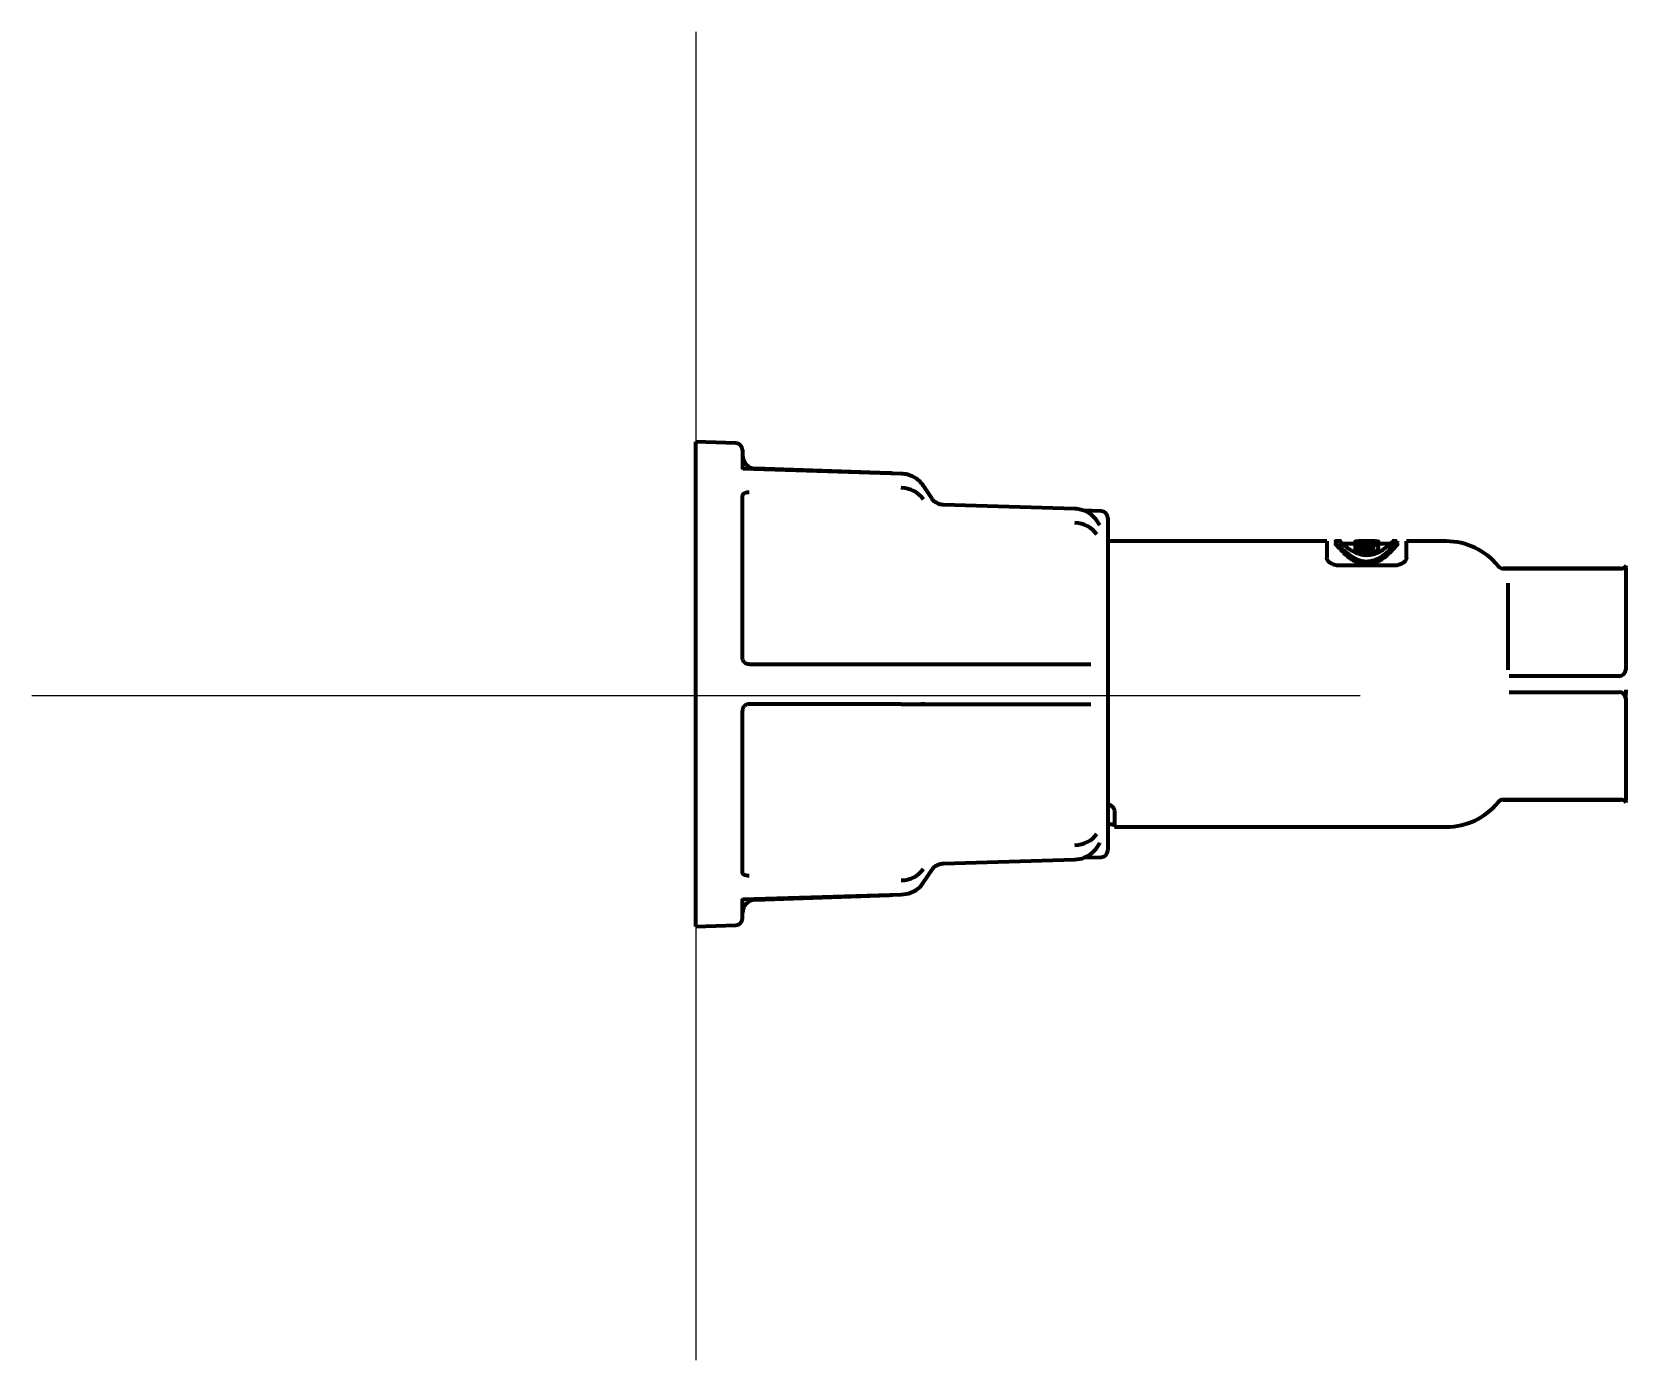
# Model space of a CAD drawing. Header units: inches. Extents: x -2405 to 7588, y 441 to 5654.
# Drawn here: x 4046.9 to 4166.9, y 2306.2 to 2406.2 of the extents above; entities that cross this region are included whole.
import ezdxf

# ---------------------------------------------------------------- set-up
doc = ezdxf.new("R2010")
doc.units = ezdxf.units.IN

# ---------------------------------------------------------------- blocks, each defined once
blk = doc.blocks.new('A$C773D0E90')
at = {"color": 4}
for p, q in [((0, 50), (0, -50)), ((-50, 0), (50, 0))]:
    blk.add_line(p, q, dxfattribs=at)

msp = doc.modelspace()

# ---------------------------------------------------------------- linework, layer by layer
at = {"linetype": 'Continuous', "lineweight": 70}
for p, q in [((4096.86, 2338.88), (4096.86, 2375.38)), ((4099.87, 2375.27), (4096.86, 2375.38)), ((4100.36, 2374.77), (4100.36, 2373.31)), ((4100.4, 2373.33), (4100.35, 2373.37)), ((4112.31, 2372.97), (4100.4, 2373.33)), ((4111.44, 2373.01), (4101.32, 2373.36)), ((4114.66, 2371.05), (4113.96, 2372.1)), ((4113.98, 2372.04), (4113.96, 2372.1)), ((4100.36, 2359.13), (4100.36, 2371.31)), ((4125.38, 2370.33), (4115.5, 2370.63)), ((4127.37, 2370.14), (4126.01, 2370.19)), ((4127.86, 2369.65), (4127.86, 2344.61)), ((4127.27, 2369.1), (4127.03, 2369.46)), ((4127.04, 2369.4), (4127.03, 2369.46)), ((4127.27, 2369.09), (4127.27, 2369.1)), ((4144.36, 2367.88), (4127.86, 2367.88)), ((4144.36, 2367.88), (4144.36, 2366.64)), ((4145.43, 2367.88), (4145.02, 2367.88)), ((4146.49, 2367.68), (4145.43, 2367.68)), ((4146.49, 2367.93), (4146.49, 2367.86)), ((4146.49, 2367.86), (4146.49, 2367.71)), ((4146.49, 2367.7), (4146.49, 2367.57)), ((4146.49, 2367.56), (4146.49, 2367.35)), ((4146.49, 2367.16), (4146.49, 2367.04)), ((4148.01, 2367.87), (4146.73, 2367.87)), ((4146.73, 2367.84), (4147.39, 2367.84)), ((4147.64, 2367.62), (4146.73, 2367.62)), ((4146.73, 2367.5), (4147.62, 2367.5)), ((4147.62, 2367.29), (4146.73, 2367.29)), ((4147.62, 2367.24), (4146.73, 2367.24)), ((4146.74, 2367.66), (4148.02, 2367.66)), ((4148, 2367.88), (4146.75, 2367.88)), ((4147.24, 2367.88), (4147.51, 2367.88)), ((4148.02, 2367.74), (4147.37, 2367.74)), ((4147.75, 2367.27), (4147.62, 2367.29)), ((4148.26, 2367.17), (4148.16, 2367.01)), ((4148.26, 2367.86), (4148.26, 2367.93)), ((4148.26, 2367.7), (4148.26, 2367.86)), ((4148.26, 2367.5), (4148.26, 2367.7)), ((4149.29, 2367.68), (4148.26, 2367.68)), ((4148.26, 2367.17), (4148.26, 2367.38)), ((4149.64, 2367.88), (4149.29, 2367.88)), ((4150.36, 2366.64), (4150.36, 2367.88)), ((4153.36, 2367.88), (4150.36, 2367.88)), ((4149.36, 2366.05), (4145.36, 2366.05)), ((4146.73, 2367.06), (4147.64, 2367.06)), ((4147.61, 2366.84), (4147.14, 2366.84)), ((4166.48, 2365.83), (4157.64, 2365.83)), ((4166.48, 2365.82), (4157.64, 2365.82)), ((4157.98, 2364.72), (4157.98, 2358.2)), ((4166.86, 2365.86), (4166.86, 2358.18)), ((4100.86, 2358.63), (4112.3, 2358.63)), ((4112.3, 2358.63), (4113.55, 2358.63)), ((4113.55, 2358.63), (4114.24, 2358.63)), ((4114.03, 2358.63), (4114.11, 2358.63)), ((4114.24, 2358.63), (4115.49, 2358.63)), ((4115.49, 2358.63), (4125.36, 2358.63)), ((4125.36, 2358.63), (4126.58, 2358.63)), ((4166.36, 2357.73), (4158.08, 2357.73)), ((4158.08, 2356.53), (4166.36, 2356.53)), ((4100.36, 2342.95), (4100.36, 2355.13)), ((4112.3, 2355.63), (4100.86, 2355.63)), ((4112.3, 2355.63), (4113.55, 2355.63)), ((4113.55, 2355.63), (4114.24, 2355.63)), ((4114.12, 2355.63), (4114.03, 2355.63)), ((4114.24, 2355.63), (4115.49, 2355.63)), ((4115.49, 2355.63), (4125.36, 2355.63)), ((4125.36, 2355.63), (4126.58, 2355.63)), ((4166.86, 2356.07), (4166.86, 2348.39)), ((4157.64, 2348.44), (4166.48, 2348.44)), ((4157.64, 2348.43), (4166.48, 2348.43)), ((4128.36, 2347.61), (4128.36, 2346.38)), ((4127.86, 2346.58), (4128.36, 2346.58)), ((4128.36, 2346.38), (4153.36, 2346.38)), ((4127.03, 2344.8), (4127.27, 2345.16)), ((4127.03, 2344.8), (4127.04, 2344.86)), ((4127.27, 2345.16), (4127.27, 2345.17)), ((4113.96, 2342.16), (4114.66, 2343.2)), ((4115.5, 2343.63), (4125.38, 2343.93)), ((4126.07, 2344.07), (4127.37, 2344.11)), ((4113.96, 2342.16), (4113.98, 2342.22)), ((4100.35, 2340.9), (4100.4, 2340.93)), ((4100.36, 2339.48), (4100.36, 2340.95)), ((4100.39, 2340.93), (4112.31, 2341.29)), ((4101.32, 2340.9), (4111.44, 2341.25)), ((4096.86, 2338.88), (4099.87, 2338.98))]:
    msp.add_line(p, q, dxfattribs=at)
for centre, radius, start, end in [((4099.86, 2374.77), 0.5, 0, 88), ((4101.36, 2374.36), 1, 180, 268), ((4111.36, 2370.51), 2.5, 82.6246, 88), ((4127.36, 2369.65), 0.5, 0, 88), ((4153.36, 2362.88), 5, 38.8492, 90), ((4157.64, 2366.33), 0.5, 218.8492, 270), ((4166.48, 2366.33), 0.5, 270, 325.1501), ((4166.36, 2358.23), 0.5, 270, 0), ((4166.36, 2356.03), 0.5, 0, 90), ((4153.36, 2351.38), 5, 270, 321.1508), ((4157.64, 2347.93), 0.5, 90, 141.1508), ((4166.48, 2347.93), 0.5, 34.8499, 90), ((4127.36, 2344.61), 0.5, 272, 0), ((4101.36, 2339.9), 1, 92, 180), ((4111.36, 2343.75), 2.5, 272, 277.3754), ((4099.86, 2339.48), 0.5, 272, 0)]:
    msp.add_arc(centre, radius, start, end, dxfattribs=at)
for centre, major_axis, ratio, start_param, end_param in [((4112.25, 2370.17), (-2, 0), 0.866025, 3.665191, 4.677482), ((4125.31, 2367.53), (-2, 0), 0.866025, 3.665191, 4.677482), ((4148.47, 2357.13), (11.68, 0), 0.92076, 1.660733, 1.734392), ((4149.09, 2357.13), (11.68, 0), 0.92076, 1.648723, 1.721343), ((4125.31, 2346.73), (-2, 0), 0.866025, 1.605703, 2.617994), ((4112.25, 2344.09), (-2, 0), 0.866025, 1.605703, 2.617994)]:
    msp.add_ellipse(centre, major_axis=major_axis, ratio=ratio, start_param=start_param, end_param=end_param, dxfattribs=at)
for points, knots in [([(4113.96, 2372.1), (4113.82, 2372.3), (4113.49, 2372.63), (4112.88, 2372.91), (4112.48, 2372.96), (4112.31, 2372.97)], [0, 0, 0, 0, 0.38076, 0.753812, 1, 1, 1, 1]), ([(4100.86, 2371.56), (4100.82, 2371.56), (4100.79, 2371.56), (4100.73, 2371.55), (4100.7, 2371.55), (4100.64, 2371.54), (4100.61, 2371.53), (4100.55, 2371.51), (4100.53, 2371.5), (4100.48, 2371.48), (4100.46, 2371.46), (4100.42, 2371.44), (4100.41, 2371.42), (4100.38, 2371.39), (4100.37, 2371.38), (4100.36, 2371.34), (4100.36, 2371.33), (4100.36, 2371.31)], [0, 0, 0, 0, 0.125, 0.125, 0.25, 0.25, 0.375, 0.375, 0.5, 0.5, 0.625, 0.625, 0.75, 0.75, 0.875, 0.875, 1, 1, 1, 1]), ([(4115.5, 2370.63), (4115.38, 2370.63), (4115.16, 2370.67), (4114.85, 2370.83), (4114.71, 2370.97), (4114.66, 2371.05)], [0, 0, 0, 0, 0.323679, 0.659927, 1, 1, 1, 1]), ([(4127.03, 2369.46), (4126.89, 2369.66), (4126.56, 2369.99), (4125.94, 2370.27), (4125.55, 2370.32), (4125.38, 2370.33)], [0, 0, 0, 0, 0.38076, 0.753812, 1, 1, 1, 1]), ([(4145.02, 2367.88), (4145.02, 2367.88), (4145.02, 2367.88), (4145.02, 2367.88), (4145.02, 2367.87), (4145.06, 2367.82), (4145.09, 2367.79), (4145.16, 2367.71), (4145.2, 2367.66), (4145.27, 2367.58), (4145.29, 2367.56), (4145.32, 2367.53), (4145.34, 2367.51), (4145.39, 2367.46), (4145.42, 2367.42), (4145.5, 2367.34), (4145.54, 2367.3), (4145.63, 2367.21), (4145.68, 2367.17), (4145.79, 2367.07), (4145.84, 2367.03), (4145.92, 2366.96), (4145.94, 2366.95), (4145.97, 2366.93), (4145.99, 2366.91), (4146.04, 2366.87), (4146.07, 2366.85), (4146.14, 2366.8), (4146.18, 2366.77), (4146.26, 2366.72), (4146.3, 2366.7), (4146.38, 2366.65), (4146.43, 2366.62), (4146.5, 2366.58), (4146.53, 2366.57), (4146.58, 2366.55), (4146.6, 2366.54), (4146.68, 2366.5), (4146.73, 2366.48), (4146.82, 2366.45), (4146.85, 2366.44), (4146.9, 2366.43), (4146.91, 2366.43), (4146.94, 2366.42), (4146.96, 2366.42), (4147.04, 2366.4), (4147.11, 2366.39), (4147.24, 2366.37), (4147.31, 2366.37), (4147.42, 2366.37), (4147.45, 2366.37), (4147.5, 2366.38), (4147.52, 2366.38), (4147.56, 2366.38), (4147.57, 2366.38), (4147.66, 2366.39), (4147.72, 2366.41), (4147.8, 2366.43), (4147.82, 2366.43), (4147.85, 2366.44), (4147.86, 2366.44), (4147.91, 2366.46), (4147.94, 2366.47), (4148.02, 2366.5), (4148.07, 2366.52), (4148.14, 2366.55), (4148.15, 2366.55), (4148.18, 2366.57), (4148.19, 2366.57), (4148.22, 2366.59), (4148.25, 2366.6), (4148.32, 2366.64), (4148.36, 2366.66), (4148.44, 2366.71), (4148.48, 2366.74), (4148.56, 2366.79), (4148.6, 2366.82), (4148.7, 2366.89), (4148.77, 2366.94), (4148.84, 2367), (4148.86, 2367.02), (4148.89, 2367.04), (4148.9, 2367.05), (4148.94, 2367.09), (4148.97, 2367.11), (4149.05, 2367.18), (4149.1, 2367.23), (4149.18, 2367.31), (4149.22, 2367.35), (4149.3, 2367.43), (4149.34, 2367.47), (4149.4, 2367.54), (4149.43, 2367.57), (4149.49, 2367.63), (4149.51, 2367.66), (4149.54, 2367.7), (4149.56, 2367.72), (4149.58, 2367.73), (4149.58, 2367.74), (4149.59, 2367.75), (4149.63, 2367.8), (4149.66, 2367.83), (4149.69, 2367.87), (4149.7, 2367.88), (4149.7, 2367.88)], [0, 0, 0, 0, 0.000593, 0.000593, 0.063062, 0.063062, 0.125531, 0.125531, 0.188, 0.188, 0.203617, 0.203617, 0.219234, 0.219234, 0.250469, 0.250469, 0.281703, 0.281703, 0.312937, 0.312937, 0.344172, 0.344172, 0.35198, 0.35198, 0.359789, 0.359789, 0.375406, 0.375406, 0.391023, 0.391023, 0.40664, 0.40664, 0.422258, 0.422258, 0.430066, 0.430066, 0.437875, 0.437875, 0.453492, 0.453492, 0.461301, 0.461301, 0.465205, 0.465205, 0.469109, 0.469109, 0.484726, 0.484726, 0.500344, 0.500344, 0.508152, 0.508152, 0.512056, 0.512056, 0.515961, 0.515961, 0.531578, 0.531578, 0.535482, 0.535482, 0.539387, 0.539387, 0.547195, 0.547195, 0.562812, 0.562812, 0.566717, 0.566717, 0.570621, 0.570621, 0.57843, 0.57843, 0.594047, 0.594047, 0.609664, 0.609664, 0.625281, 0.625281, 0.656515, 0.656515, 0.664324, 0.664324, 0.672133, 0.672133, 0.68775, 0.68775, 0.718984, 0.718984, 0.750219, 0.750219, 0.781453, 0.781453, 0.812687, 0.812687, 0.843922, 0.843922, 0.859539, 0.867348, 0.867348, 0.875156, 0.875156, 0.937625, 0.937625, 1, 1, 1, 1]), ([(4149.7, 2367.68), (4149.7, 2367.68), (4149.7, 2367.68), (4149.69, 2367.67), (4149.66, 2367.63), (4149.65, 2367.62), (4149.63, 2367.6), (4149.63, 2367.59), (4149.61, 2367.57), (4149.6, 2367.56), (4149.56, 2367.51), (4149.51, 2367.45), (4149.43, 2367.36), (4149.4, 2367.33), (4149.33, 2367.26), (4149.3, 2367.22), (4149.22, 2367.14), (4149.18, 2367.09), (4149.11, 2367.03), (4149.08, 2367), (4149.04, 2366.96), (4149.01, 2366.93), (4148.93, 2366.86), (4148.88, 2366.81), (4148.75, 2366.71), (4148.69, 2366.66), (4148.58, 2366.58), (4148.54, 2366.56), (4148.49, 2366.52), (4148.47, 2366.5), (4148.43, 2366.48), (4148.4, 2366.46), (4148.34, 2366.43), (4148.3, 2366.4), (4148.2, 2366.35), (4148.15, 2366.33), (4148.08, 2366.29), (4148.05, 2366.28), (4148.01, 2366.26), (4148, 2366.26), (4147.97, 2366.25), (4147.95, 2366.24), (4147.88, 2366.22), (4147.82, 2366.2), (4147.73, 2366.18), (4147.7, 2366.17), (4147.65, 2366.16), (4147.63, 2366.16), (4147.59, 2366.15), (4147.58, 2366.15), (4147.53, 2366.14), (4147.48, 2366.14), (4147.42, 2366.14), (4147.39, 2366.14), (4147.37, 2366.14), (4147.28, 2366.14), (4147.21, 2366.14), (4147.13, 2366.15), (4147.11, 2366.15), (4147.08, 2366.16), (4147.06, 2366.16), (4147.01, 2366.17), (4146.98, 2366.18), (4146.89, 2366.2), (4146.83, 2366.22), (4146.74, 2366.25), (4146.71, 2366.26), (4146.66, 2366.28), (4146.63, 2366.29), (4146.55, 2366.33), (4146.51, 2366.35), (4146.44, 2366.39), (4146.41, 2366.4), (4146.37, 2366.43), (4146.35, 2366.44), (4146.28, 2366.48), (4146.24, 2366.51), (4146.17, 2366.56), (4146.13, 2366.59), (4146.02, 2366.66), (4145.96, 2366.71), (4145.87, 2366.79), (4145.84, 2366.82), (4145.79, 2366.85), (4145.78, 2366.87), (4145.75, 2366.89), (4145.74, 2366.9), (4145.67, 2366.96), (4145.63, 2367.01), (4145.54, 2367.1), (4145.49, 2367.14), (4145.42, 2367.22), (4145.38, 2367.26), (4145.32, 2367.33), (4145.29, 2367.36), (4145.2, 2367.45), (4145.16, 2367.51), (4145.11, 2367.56), (4145.1, 2367.57), (4145.09, 2367.59), (4145.08, 2367.6), (4145.06, 2367.62), (4145.05, 2367.64), (4145.02, 2367.67), (4145.02, 2367.68), (4145.02, 2367.68), (4145.02, 2367.68), (4145.02, 2367.68)], [0, 0, 0, 0, 0.000156, 0.062635, 0.062635, 0.093874, 0.093874, 0.109494, 0.109494, 0.125113, 0.125113, 0.187592, 0.187592, 0.218831, 0.218831, 0.25007, 0.25007, 0.28131, 0.28131, 0.296929, 0.296929, 0.312549, 0.312549, 0.343788, 0.343788, 0.375027, 0.375027, 0.390647, 0.390647, 0.398457, 0.398457, 0.406267, 0.406267, 0.421886, 0.421886, 0.437506, 0.437506, 0.445316, 0.445316, 0.449221, 0.449221, 0.453125, 0.453125, 0.468745, 0.468745, 0.476555, 0.476555, 0.48046, 0.48046, 0.484365, 0.484365, 0.492175, 0.496079, 0.496079, 0.499984, 0.499984, 0.515604, 0.515604, 0.519509, 0.519509, 0.523414, 0.523414, 0.531224, 0.531224, 0.546843, 0.546843, 0.554653, 0.554653, 0.562463, 0.562463, 0.578083, 0.578083, 0.585892, 0.585892, 0.593702, 0.593702, 0.609322, 0.609322, 0.624941, 0.624941, 0.656181, 0.656181, 0.6718, 0.6718, 0.67961, 0.67961, 0.68742, 0.68742, 0.718659, 0.718659, 0.749898, 0.749898, 0.781138, 0.781138, 0.812377, 0.812377, 0.874856, 0.874856, 0.890475, 0.890475, 0.906095, 0.906095, 0.937334, 0.937334, 0.999813, 0.999813, 1, 1, 1, 1]), ([(4149.34, 2367.88), (4149.34, 2367.88), (4149.34, 2367.87), (4149.31, 2367.85), (4149.3, 2367.84), (4149.28, 2367.82), (4149.27, 2367.81), (4149.26, 2367.8), (4149.23, 2367.76), (4149.19, 2367.73), (4149.1, 2367.64), (4149.04, 2367.59), (4148.94, 2367.51), (4148.91, 2367.48), (4148.85, 2367.44), (4148.83, 2367.42), (4148.79, 2367.39), (4148.77, 2367.37), (4148.7, 2367.32), (4148.66, 2367.29), (4148.55, 2367.22), (4148.5, 2367.18), (4148.41, 2367.13), (4148.38, 2367.11), (4148.33, 2367.09), (4148.31, 2367.08), (4148.28, 2367.06), (4148.26, 2367.05), (4148.2, 2367.02), (4148.17, 2367.01), (4148.09, 2366.97), (4148.05, 2366.96), (4147.98, 2366.93), (4147.95, 2366.92), (4147.91, 2366.91), (4147.89, 2366.9), (4147.88, 2366.9), (4147.82, 2366.88), (4147.77, 2366.87), (4147.69, 2366.86), (4147.65, 2366.85), (4147.6, 2366.84), (4147.58, 2366.84), (4147.56, 2366.84), (4147.49, 2366.83), (4147.43, 2366.83), (4147.35, 2366.82), (4147.32, 2366.83), (4147.26, 2366.83), (4147.23, 2366.83), (4147.15, 2366.84), (4147.09, 2366.84), (4147.02, 2366.86), (4147.01, 2366.86), (4146.98, 2366.86), (4146.97, 2366.87), (4146.93, 2366.88), (4146.91, 2366.88), (4146.83, 2366.9), (4146.79, 2366.92), (4146.72, 2366.94), (4146.7, 2366.95), (4146.65, 2366.96), (4146.63, 2366.97), (4146.57, 2367), (4146.53, 2367.01), (4146.46, 2367.05), (4146.43, 2367.07), (4146.36, 2367.1), (4146.33, 2367.12), (4146.26, 2367.16), (4146.24, 2367.17), (4146.18, 2367.21), (4146.15, 2367.23), (4146.1, 2367.26), (4146.07, 2367.28), (4146.02, 2367.31), (4146, 2367.33), (4145.93, 2367.38), (4145.89, 2367.41), (4145.81, 2367.47), (4145.78, 2367.5), (4145.68, 2367.59), (4145.63, 2367.64), (4145.55, 2367.7), (4145.53, 2367.72), (4145.5, 2367.75), (4145.5, 2367.76), (4145.48, 2367.77), (4145.47, 2367.78), (4145.43, 2367.82), (4145.41, 2367.84), (4145.38, 2367.87), (4145.37, 2367.88), (4145.37, 2367.88), (4145.37, 2367.88), (4145.37, 2367.88)], [0, 0, 0, 0, 0.061549, 0.061549, 0.092792, 0.108414, 0.108414, 0.124035, 0.124035, 0.186522, 0.186522, 0.249008, 0.249008, 0.280251, 0.280251, 0.295873, 0.295873, 0.311494, 0.311494, 0.342738, 0.342738, 0.373981, 0.373981, 0.389602, 0.389602, 0.397413, 0.397413, 0.405224, 0.405224, 0.420845, 0.420845, 0.436467, 0.436467, 0.444278, 0.448183, 0.448183, 0.452089, 0.452089, 0.46771, 0.46771, 0.475521, 0.479426, 0.479426, 0.483332, 0.483332, 0.498953, 0.498953, 0.506764, 0.506764, 0.514575, 0.514575, 0.530197, 0.530197, 0.534102, 0.534102, 0.538007, 0.538007, 0.545818, 0.545818, 0.56144, 0.56144, 0.56925, 0.56925, 0.577061, 0.577061, 0.592683, 0.592683, 0.608304, 0.608304, 0.623926, 0.623926, 0.639548, 0.639548, 0.655169, 0.655169, 0.670791, 0.670791, 0.686412, 0.686412, 0.717656, 0.717656, 0.748899, 0.748899, 0.811385, 0.811385, 0.842628, 0.842628, 0.85825, 0.85825, 0.873871, 0.873871, 0.936358, 0.936358, 0.998844, 0.998844, 1, 1, 1, 1]), ([(4146.73, 2367.87), (4146.71, 2367.87), (4146.7, 2367.87), (4146.67, 2367.87), (4146.67, 2367.87), (4146.65, 2367.87), (4146.64, 2367.87), (4146.62, 2367.87), (4146.61, 2367.87), (4146.58, 2367.87), (4146.57, 2367.87), (4146.55, 2367.87), (4146.54, 2367.87), (4146.53, 2367.87), (4146.52, 2367.87), (4146.52, 2367.86), (4146.51, 2367.86), (4146.5, 2367.86), (4146.5, 2367.86), (4146.5, 2367.86), (4146.49, 2367.86), (4146.49, 2367.86), (4146.49, 2367.86), (4146.49, 2367.86), (4146.49, 2367.86), (4146.5, 2367.86), (4146.5, 2367.86), (4146.5, 2367.85), (4146.51, 2367.85), (4146.52, 2367.85), (4146.52, 2367.85), (4146.53, 2367.85), (4146.54, 2367.85), (4146.55, 2367.85), (4146.57, 2367.85), (4146.58, 2367.85), (4146.6, 2367.85), (4146.61, 2367.84), (4146.62, 2367.84), (4146.63, 2367.84), (4146.65, 2367.84), (4146.67, 2367.84), (4146.7, 2367.84), (4146.71, 2367.84), (4146.73, 2367.84)], [0, 0, 0, 0, 0.0625, 0.0625, 0.09375, 0.09375, 0.125, 0.125, 0.1875, 0.1875, 0.25, 0.25, 0.3125, 0.3125, 0.34375, 0.34375, 0.375, 0.40625, 0.40625, 0.4375, 0.4375, 0.5, 0.5, 0.53125, 0.53125, 0.5625, 0.5625, 0.625, 0.625, 0.65625, 0.65625, 0.6875, 0.6875, 0.75, 0.75, 0.8125, 0.8125, 0.84375, 0.84375, 0.875, 0.875, 0.9375, 0.9375, 1, 1, 1, 1]), ([(4146.57, 2367.73), (4146.55, 2367.73), (4146.54, 2367.73), (4146.52, 2367.72), (4146.52, 2367.72), (4146.51, 2367.72), (4146.51, 2367.72), (4146.5, 2367.72), (4146.5, 2367.72), (4146.5, 2367.71), (4146.49, 2367.71), (4146.49, 2367.7), (4146.49, 2367.7), (4146.49, 2367.7), (4146.49, 2367.7), (4146.5, 2367.7), (4146.5, 2367.69), (4146.5, 2367.69), (4146.51, 2367.69), (4146.52, 2367.68), (4146.53, 2367.68), (4146.54, 2367.68), (4146.55, 2367.67), (4146.56, 2367.67), (4146.58, 2367.67), (4146.59, 2367.67), (4146.61, 2367.66), (4146.62, 2367.66), (4146.63, 2367.66), (4146.64, 2367.66), (4146.65, 2367.66), (4146.66, 2367.66), (4146.69, 2367.66), (4146.71, 2367.66), (4146.74, 2367.66)], [0, 0, 0, 0, 0.125, 0.125, 0.15625, 0.15625, 0.1875, 0.1875, 0.25, 0.25, 0.3125, 0.3125, 0.375, 0.375, 0.40625, 0.40625, 0.4375, 0.4375, 0.5, 0.5625, 0.5625, 0.625, 0.625, 0.6875, 0.6875, 0.75, 0.75, 0.8125, 0.8125, 0.84375, 0.84375, 0.875, 0.875, 1, 1, 1, 1]), ([(4146.73, 2367.62), (4146.71, 2367.62), (4146.7, 2367.62), (4146.67, 2367.62), (4146.67, 2367.61), (4146.65, 2367.61), (4146.64, 2367.61), (4146.62, 2367.61), (4146.61, 2367.61), (4146.59, 2367.61), (4146.58, 2367.61), (4146.57, 2367.6), (4146.56, 2367.6), (4146.55, 2367.6), (4146.54, 2367.6), (4146.52, 2367.59), (4146.52, 2367.59), (4146.51, 2367.58), (4146.5, 2367.58), (4146.5, 2367.58), (4146.5, 2367.57), (4146.49, 2367.57), (4146.49, 2367.56), (4146.49, 2367.56), (4146.49, 2367.55), (4146.5, 2367.55), (4146.5, 2367.54), (4146.51, 2367.54), (4146.52, 2367.53), (4146.52, 2367.53), (4146.53, 2367.53), (4146.54, 2367.52), (4146.55, 2367.52), (4146.57, 2367.52), (4146.58, 2367.51), (4146.6, 2367.51), (4146.61, 2367.51), (4146.62, 2367.51), (4146.63, 2367.51), (4146.65, 2367.5), (4146.67, 2367.5), (4146.7, 2367.5), (4146.71, 2367.5), (4146.73, 2367.5)], [0, 0, 0, 0, 0.0625, 0.0625, 0.09375, 0.09375, 0.125, 0.125, 0.1875, 0.1875, 0.21875, 0.21875, 0.25, 0.25, 0.3125, 0.3125, 0.375, 0.375, 0.40625, 0.40625, 0.4375, 0.4375, 0.5, 0.5, 0.5625, 0.5625, 0.625, 0.625, 0.65625, 0.65625, 0.6875, 0.6875, 0.75, 0.75, 0.8125, 0.8125, 0.84375, 0.84375, 0.875, 0.875, 0.9375, 0.9375, 1, 1, 1, 1]), ([(4146.73, 2367.29), (4146.71, 2367.29), (4146.7, 2367.29), (4146.67, 2367.29), (4146.67, 2367.29), (4146.65, 2367.3), (4146.64, 2367.3), (4146.62, 2367.3), (4146.61, 2367.3), (4146.59, 2367.3), (4146.58, 2367.31), (4146.57, 2367.31), (4146.57, 2367.31), (4146.55, 2367.31), (4146.54, 2367.32), (4146.52, 2367.32), (4146.52, 2367.33), (4146.51, 2367.33), (4146.5, 2367.34), (4146.5, 2367.34), (4146.5, 2367.34), (4146.49, 2367.35), (4146.49, 2367.35), (4146.49, 2367.35), (4146.49, 2367.35), (4146.49, 2367.35)], [0, 0, 0, 0, 0.124754, 0.124754, 0.187132, 0.187132, 0.249509, 0.249509, 0.374263, 0.374263, 0.43664, 0.43664, 0.499018, 0.499018, 0.623772, 0.623772, 0.748526, 0.748526, 0.810904, 0.810904, 0.873281, 0.873281, 0.998035, 0.998035, 1, 1, 1, 1]), ([(4146.73, 2367.24), (4146.71, 2367.24), (4146.7, 2367.24), (4146.67, 2367.24), (4146.66, 2367.24), (4146.65, 2367.24), (4146.64, 2367.24), (4146.62, 2367.23), (4146.61, 2367.23), (4146.59, 2367.23), (4146.58, 2367.22), (4146.57, 2367.22), (4146.56, 2367.22), (4146.55, 2367.21), (4146.54, 2367.21), (4146.53, 2367.21), (4146.52, 2367.2), (4146.51, 2367.19), (4146.5, 2367.18), (4146.5, 2367.18), (4146.49, 2367.17), (4146.49, 2367.16), (4146.49, 2367.15), (4146.49, 2367.15), (4146.49, 2367.14), (4146.5, 2367.14), (4146.5, 2367.13), (4146.5, 2367.13), (4146.51, 2367.12), (4146.52, 2367.12), (4146.52, 2367.11), (4146.53, 2367.11), (4146.54, 2367.1), (4146.55, 2367.1), (4146.56, 2367.09), (4146.57, 2367.09), (4146.58, 2367.08), (4146.59, 2367.08), (4146.61, 2367.08), (4146.62, 2367.07), (4146.63, 2367.07), (4146.65, 2367.07), (4146.66, 2367.06), (4146.69, 2367.06), (4146.71, 2367.06), (4146.73, 2367.06)], [0, 0, 0, 0, 0.0625, 0.0625, 0.09375, 0.09375, 0.125, 0.125, 0.1875, 0.1875, 0.21875, 0.21875, 0.25, 0.28125, 0.28125, 0.3125, 0.3125, 0.375, 0.375, 0.4375, 0.4375, 0.5, 0.5, 0.53125, 0.53125, 0.5625, 0.5625, 0.625, 0.625, 0.65625, 0.65625, 0.6875, 0.6875, 0.75, 0.75, 0.78125, 0.78125, 0.8125, 0.84375, 0.84375, 0.875, 0.875, 0.9375, 0.9375, 1, 1, 1, 1]), ([(4146.75, 2367.88), (4146.76, 2367.88), (4146.8, 2367.88), (4146.83, 2367.88), (4146.87, 2367.88), (4146.88, 2367.88), (4146.9, 2367.88), (4146.91, 2367.88), (4146.98, 2367.88), (4147.03, 2367.88), (4147.09, 2367.88), (4147.11, 2367.88), (4147.13, 2367.88), (4147.15, 2367.88), (4147.19, 2367.88), (4147.22, 2367.88), (4147.24, 2367.88)], [0, 0, 0, 0, 0.115566, 0.262972, 0.262972, 0.336675, 0.336675, 0.410377, 0.410377, 0.705189, 0.705189, 0.778892, 0.778892, 0.852594, 0.852594, 1, 1, 1, 1]), ([(4147.37, 2367.74), (4147.37, 2367.74), (4147.36, 2367.74), (4147.35, 2367.74), (4147.35, 2367.74), (4147.34, 2367.74), (4147.33, 2367.74), (4147.33, 2367.75), (4147.33, 2367.75), (4147.32, 2367.75), (4147.32, 2367.75), (4147.32, 2367.75), (4147.32, 2367.75), (4147.32, 2367.75), (4147.32, 2367.75), (4147.32, 2367.75), (4147.33, 2367.75), (4147.33, 2367.76), (4147.33, 2367.76), (4147.34, 2367.76)], [0, 0, 0, 0, 0.125, 0.125, 0.25, 0.25, 0.375, 0.375, 0.5, 0.5, 0.625, 0.625, 0.75, 0.75, 0.8125, 0.8125, 0.875, 0.875, 1, 1, 1, 1]), ([(4147.39, 2367.84), (4147.39, 2367.84), (4147.4, 2367.84), (4147.41, 2367.84), (4147.41, 2367.84), (4147.42, 2367.84), (4147.43, 2367.84), (4147.43, 2367.84), (4147.44, 2367.84), (4147.44, 2367.84), (4147.44, 2367.84), (4147.44, 2367.84), (4147.44, 2367.84), (4147.44, 2367.84), (4147.44, 2367.84), (4147.44, 2367.84), (4147.43, 2367.84), (4147.43, 2367.84), (4147.43, 2367.83), (4147.42, 2367.83)], [0, 0, 0, 0, 0.125, 0.125, 0.25, 0.25, 0.375, 0.375, 0.5, 0.5, 0.625, 0.625, 0.75, 0.75, 0.8125, 0.8125, 0.875, 0.875, 1, 1, 1, 1]), ([(4147.51, 2367.88), (4147.56, 2367.88), (4147.62, 2367.88), (4147.68, 2367.88), (4147.7, 2367.88), (4147.72, 2367.88), (4147.74, 2367.88), (4147.78, 2367.88), (4147.8, 2367.88), (4147.85, 2367.88), (4147.87, 2367.88), (4147.9, 2367.88), (4147.92, 2367.88), (4147.94, 2367.88), (4147.95, 2367.88), (4147.97, 2367.88), (4147.99, 2367.88), (4148, 2367.88)], [0, 0, 0, 0, 0.295639, 0.295639, 0.369549, 0.369549, 0.443459, 0.443459, 0.591279, 0.591279, 0.739098, 0.739098, 0.813008, 0.813008, 0.886918, 0.886918, 1, 1, 1, 1]), ([(4147.62, 2367.5), (4147.63, 2367.5), (4147.64, 2367.5), (4147.66, 2367.5), (4147.66, 2367.5), (4147.67, 2367.5), (4147.68, 2367.5), (4147.69, 2367.49), (4147.7, 2367.49), (4147.72, 2367.49), (4147.73, 2367.49), (4147.74, 2367.48), (4147.75, 2367.48), (4147.76, 2367.47), (4147.77, 2367.47), (4147.78, 2367.46), (4147.79, 2367.46), (4147.81, 2367.45), (4147.81, 2367.44), (4147.82, 2367.43), (4147.83, 2367.42), (4147.84, 2367.41), (4147.84, 2367.39), (4147.84, 2367.37), (4147.84, 2367.35), (4147.83, 2367.33), (4147.82, 2367.33), (4147.81, 2367.32), (4147.81, 2367.31), (4147.8, 2367.31), (4147.8, 2367.3), (4147.79, 2367.29), (4147.78, 2367.29), (4147.76, 2367.27), (4147.75, 2367.27), (4147.73, 2367.26), (4147.72, 2367.26), (4147.7, 2367.25), (4147.69, 2367.25), (4147.68, 2367.25), (4147.67, 2367.25), (4147.66, 2367.25), (4147.65, 2367.24), (4147.64, 2367.24), (4147.63, 2367.24), (4147.63, 2367.24), (4147.62, 2367.24)], [0, 0, 0, 0, 0.03125, 0.03125, 0.046875, 0.046875, 0.0625, 0.0625, 0.09375, 0.09375, 0.125, 0.125, 0.15625, 0.15625, 0.1875, 0.1875, 0.25, 0.25, 0.3125, 0.3125, 0.375, 0.375, 0.5, 0.5, 0.625, 0.625, 0.6875, 0.6875, 0.71875, 0.71875, 0.75, 0.75, 0.8125, 0.8125, 0.875, 0.875, 0.90625, 0.90625, 0.9375, 0.9375, 0.953125, 0.953125, 0.96875, 0.984375, 0.984375, 1, 1, 1, 1]), ([(4147.64, 2367.06), (4147.66, 2367.06), (4147.69, 2367.06), (4147.73, 2367.06), (4147.74, 2367.07), (4147.76, 2367.07), (4147.78, 2367.07), (4147.81, 2367.08), (4147.83, 2367.08), (4147.87, 2367.09), (4147.88, 2367.09), (4147.9, 2367.09), (4147.91, 2367.1), (4147.96, 2367.11), (4148, 2367.13), (4148.04, 2367.14), (4148.05, 2367.15), (4148.06, 2367.15), (4148.07, 2367.16), (4148.09, 2367.17), (4148.1, 2367.18), (4148.14, 2367.2), (4148.16, 2367.22), (4148.19, 2367.24), (4148.2, 2367.25), (4148.21, 2367.27), (4148.22, 2367.27), (4148.23, 2367.3), (4148.24, 2367.31), (4148.26, 2367.35), (4148.26, 2367.36), (4148.26, 2367.38), (4148.26, 2367.39), (4148.26, 2367.41), (4148.25, 2367.41), (4148.25, 2367.44), (4148.24, 2367.45), (4148.22, 2367.48), (4148.2, 2367.49), (4148.17, 2367.51), (4148.16, 2367.52), (4148.14, 2367.53), (4148.13, 2367.53), (4148.09, 2367.55), (4148.07, 2367.56), (4148, 2367.58), (4147.96, 2367.59), (4147.91, 2367.6), (4147.9, 2367.6), (4147.88, 2367.6), (4147.87, 2367.6), (4147.84, 2367.61), (4147.81, 2367.61), (4147.78, 2367.61), (4147.76, 2367.61), (4147.74, 2367.61), (4147.73, 2367.61), (4147.69, 2367.62), (4147.66, 2367.62), (4147.64, 2367.62)], [0, 0, 0, 0, 0.03125, 0.03125, 0.046875, 0.046875, 0.0625, 0.0625, 0.09375, 0.09375, 0.109375, 0.109375, 0.125, 0.125, 0.1875, 0.1875, 0.203125, 0.203125, 0.21875, 0.21875, 0.25, 0.25, 0.3125, 0.3125, 0.34375, 0.34375, 0.375, 0.375, 0.4375, 0.4375, 0.5, 0.5, 0.53125, 0.53125, 0.5625, 0.5625, 0.625, 0.625, 0.6875, 0.6875, 0.71875, 0.71875, 0.75, 0.75, 0.8125, 0.8125, 0.875, 0.875, 0.890625, 0.890625, 0.90625, 0.90625, 0.9375, 0.9375, 0.953125, 0.953125, 0.96875, 0.96875, 1, 1, 1, 1]), ([(4148.18, 2367.85), (4148.2, 2367.85), (4148.21, 2367.85), (4148.23, 2367.85), (4148.23, 2367.85), (4148.24, 2367.85), (4148.24, 2367.85), (4148.25, 2367.85), (4148.25, 2367.85), (4148.26, 2367.86), (4148.26, 2367.86), (4148.26, 2367.86), (4148.26, 2367.86), (4148.26, 2367.86), (4148.26, 2367.86), (4148.26, 2367.86), (4148.25, 2367.86), (4148.25, 2367.86), (4148.24, 2367.86), (4148.23, 2367.86), (4148.22, 2367.87), (4148.21, 2367.87), (4148.2, 2367.87), (4148.19, 2367.87), (4148.18, 2367.87), (4148.17, 2367.87), (4148.16, 2367.87), (4148.15, 2367.87), (4148.13, 2367.87), (4148.11, 2367.87), (4148.1, 2367.87), (4148.06, 2367.87), (4148.04, 2367.87), (4148.01, 2367.87)], [0, 0, 0, 0, 0.125, 0.125, 0.15625, 0.15625, 0.1875, 0.1875, 0.25, 0.25, 0.3125, 0.3125, 0.375, 0.375, 0.40625, 0.40625, 0.4375, 0.4375, 0.5, 0.5625, 0.5625, 0.625, 0.625, 0.6875, 0.6875, 0.71875, 0.71875, 0.75, 0.8125, 0.8125, 0.875, 0.875, 1, 1, 1, 1]), ([(4148.02, 2367.66), (4148.04, 2367.66), (4148.06, 2367.66), (4148.08, 2367.66), (4148.09, 2367.66), (4148.1, 2367.66), (4148.11, 2367.66), (4148.13, 2367.66), (4148.14, 2367.66), (4148.16, 2367.67), (4148.17, 2367.67), (4148.18, 2367.67), (4148.19, 2367.67), (4148.2, 2367.67), (4148.21, 2367.67), (4148.23, 2367.68), (4148.24, 2367.68), (4148.24, 2367.69), (4148.25, 2367.69), (4148.25, 2367.69), (4148.25, 2367.69), (4148.26, 2367.7), (4148.26, 2367.7), (4148.26, 2367.7), (4148.26, 2367.71), (4148.25, 2367.71), (4148.25, 2367.72), (4148.24, 2367.72), (4148.24, 2367.72), (4148.23, 2367.72), (4148.22, 2367.72), (4148.21, 2367.73), (4148.2, 2367.73), (4148.18, 2367.73), (4148.17, 2367.73), (4148.15, 2367.74), (4148.14, 2367.74), (4148.13, 2367.74), (4148.12, 2367.74), (4148.1, 2367.74), (4148.09, 2367.74), (4148.06, 2367.74), (4148.04, 2367.74), (4148.02, 2367.74)], [0, 0, 0, 0, 0.0625, 0.0625, 0.09375, 0.09375, 0.125, 0.125, 0.1875, 0.1875, 0.21875, 0.21875, 0.25, 0.25, 0.3125, 0.3125, 0.375, 0.375, 0.40625, 0.40625, 0.4375, 0.4375, 0.5, 0.5, 0.5625, 0.5625, 0.625, 0.625, 0.65625, 0.65625, 0.6875, 0.6875, 0.75, 0.75, 0.8125, 0.8125, 0.84375, 0.84375, 0.875, 0.875, 0.9375, 0.9375, 1, 1, 1, 1]), ([(4145.36, 2366.05), (4145.29, 2366.05), (4145.22, 2366.05), (4145.13, 2366.07), (4145.11, 2366.07), (4145.08, 2366.07), (4145.06, 2366.08), (4145.01, 2366.09), (4144.98, 2366.1), (4144.92, 2366.11), (4144.89, 2366.12), (4144.84, 2366.14), (4144.83, 2366.15), (4144.8, 2366.16), (4144.79, 2366.16), (4144.72, 2366.2), (4144.67, 2366.22), (4144.62, 2366.26), (4144.61, 2366.27), (4144.58, 2366.28), (4144.57, 2366.29), (4144.55, 2366.31), (4144.53, 2366.33), (4144.48, 2366.38), (4144.45, 2366.41), (4144.41, 2366.46), (4144.4, 2366.48), (4144.39, 2366.51), (4144.38, 2366.53), (4144.36, 2366.58), (4144.36, 2366.61), (4144.36, 2366.64)], [0, 0, 0, 0, 0.125, 0.125, 0.15625, 0.15625, 0.1875, 0.1875, 0.25, 0.25, 0.3125, 0.3125, 0.34375, 0.34375, 0.375, 0.375, 0.5, 0.5, 0.53125, 0.53125, 0.5625, 0.5625, 0.625, 0.625, 0.75, 0.75, 0.8125, 0.8125, 0.875, 0.875, 1, 1, 1, 1]), ([(4150.36, 2366.64), (4150.36, 2366.61), (4150.35, 2366.58), (4150.33, 2366.51), (4150.31, 2366.48), (4150.28, 2366.44), (4150.28, 2366.43), (4150.26, 2366.41), (4150.26, 2366.4), (4150.24, 2366.38), (4150.22, 2366.36), (4150.17, 2366.31), (4150.13, 2366.28), (4150.07, 2366.24), (4150.04, 2366.22), (4149.99, 2366.2), (4149.97, 2366.18), (4149.89, 2366.15), (4149.83, 2366.12), (4149.75, 2366.1), (4149.73, 2366.1), (4149.7, 2366.09), (4149.69, 2366.08), (4149.64, 2366.07), (4149.57, 2366.06), (4149.5, 2366.05), (4149.45, 2366.05), (4149.43, 2366.05), (4149.39, 2366.05), (4149.38, 2366.05), (4149.36, 2366.05)], [0, 0, 0, 0, 0.125, 0.125, 0.25, 0.25, 0.28125, 0.28125, 0.3125, 0.3125, 0.375, 0.375, 0.5, 0.5, 0.5625, 0.5625, 0.625, 0.625, 0.75, 0.75, 0.78125, 0.78125, 0.8125, 0.8125, 0.875, 0.9375, 0.9375, 0.96875, 0.96875, 1, 1, 1, 1]), ([(4166.86, 2365.86), (4166.86, 2365.87), (4166.86, 2365.88), (4166.86, 2365.89), (4166.86, 2365.9), (4166.86, 2365.92), (4166.86, 2365.93), (4166.87, 2365.95), (4166.87, 2365.96), (4166.87, 2365.97), (4166.88, 2365.98), (4166.88, 2365.99), (4166.88, 2366), (4166.89, 2366.01), (4166.89, 2366.01), (4166.89, 2366.02), (4166.89, 2366.03), (4166.89, 2366.03)], [0, 0, 0, 0, 0.0625, 0.0625, 0.125, 0.125, 0.25, 0.25, 0.375, 0.375, 0.5, 0.5, 0.625, 0.625, 0.75, 0.75, 1, 1, 1, 1]), ([(4100.86, 2358.63), (4100.82, 2358.63), (4100.79, 2358.63), (4100.73, 2358.64), (4100.7, 2358.65), (4100.64, 2358.68), (4100.61, 2358.69), (4100.55, 2358.73), (4100.53, 2358.75), (4100.48, 2358.8), (4100.46, 2358.82), (4100.42, 2358.88), (4100.41, 2358.91), (4100.38, 2358.97), (4100.37, 2359), (4100.36, 2359.06), (4100.36, 2359.09), (4100.36, 2359.13)], [0, 0, 0, 0, 0.125, 0.125, 0.25, 0.25, 0.375, 0.375, 0.5, 0.5, 0.625, 0.625, 0.75, 0.75, 0.875, 0.875, 1, 1, 1, 1]), ([(4113.78, 2358.63), (4113.79, 2358.63), (4113.81, 2358.63), (4113.86, 2358.63), (4113.89, 2358.63), (4113.95, 2358.63), (4113.96, 2358.63), (4113.99, 2358.63), (4114.01, 2358.63), (4114.03, 2358.63)], [0, 0, 0, 0, 0.162216, 0.162216, 0.581108, 0.581108, 0.790554, 0.790554, 1, 1, 1, 1]), ([(4166.86, 2356.07), (4166.86, 2356.08), (4166.86, 2356.1), (4166.86, 2356.12), (4166.86, 2356.13), (4166.86, 2356.17), (4166.86, 2356.19), (4166.87, 2356.25), (4166.87, 2356.27), (4166.87, 2356.33), (4166.88, 2356.35), (4166.88, 2356.43), (4166.89, 2356.49), (4166.89, 2356.6), (4166.89, 2356.65), (4166.89, 2356.71)], [0, 0, 0, 0, 0.0625, 0.0625, 0.125, 0.125, 0.25, 0.25, 0.375, 0.375, 0.5, 0.5, 0.75, 0.75, 1, 1, 1, 1]), ([(4100.86, 2355.63), (4100.82, 2355.63), (4100.79, 2355.62), (4100.73, 2355.61), (4100.7, 2355.6), (4100.64, 2355.58), (4100.61, 2355.56), (4100.55, 2355.53), (4100.53, 2355.5), (4100.48, 2355.46), (4100.46, 2355.43), (4100.42, 2355.38), (4100.41, 2355.35), (4100.38, 2355.29), (4100.37, 2355.26), (4100.36, 2355.19), (4100.36, 2355.16), (4100.36, 2355.13)], [0, 0, 0, 0, 0.125, 0.125, 0.25, 0.25, 0.375, 0.375, 0.5, 0.5, 0.625, 0.625, 0.75, 0.75, 0.875, 0.875, 1, 1, 1, 1]), ([(4114.03, 2355.63), (4113.96, 2355.63), (4113.9, 2355.63), (4113.81, 2355.63), (4113.79, 2355.63), (4113.78, 2355.63)], [0, 0, 0, 0, 0.849527, 0.849527, 1, 1, 1, 1]), ([(4127.86, 2348.12), (4127.87, 2348.11), (4127.89, 2348.11), (4127.91, 2348.1), (4127.93, 2348.09), (4127.99, 2348.06), (4128.04, 2348.03), (4128.1, 2348), (4128.11, 2347.99), (4128.13, 2347.97), (4128.14, 2347.97), (4128.17, 2347.94), (4128.19, 2347.93), (4128.24, 2347.88), (4128.27, 2347.85), (4128.3, 2347.8), (4128.31, 2347.78), (4128.33, 2347.74), (4128.33, 2347.73), (4128.35, 2347.68), (4128.36, 2347.64), (4128.36, 2347.61)], [0, 0, 0, 0, 0.039429, 0.039429, 0.085171, 0.085171, 0.268136, 0.268136, 0.313878, 0.313878, 0.359619, 0.359619, 0.451102, 0.451102, 0.634068, 0.634068, 0.725551, 0.725551, 0.817034, 0.817034, 1, 1, 1, 1]), ([(4166.89, 2348.22), (4166.89, 2348.22), (4166.89, 2348.23), (4166.89, 2348.23), (4166.89, 2348.23), (4166.89, 2348.25), (4166.88, 2348.26), (4166.88, 2348.27), (4166.87, 2348.28), (4166.87, 2348.3), (4166.87, 2348.31), (4166.86, 2348.33), (4166.86, 2348.34), (4166.86, 2348.36), (4166.86, 2348.36), (4166.86, 2348.38), (4166.86, 2348.38), (4166.86, 2348.39)], [0, 0, 0, 0, 0.125, 0.125, 0.25, 0.25, 0.5, 0.5, 0.625, 0.625, 0.75, 0.75, 0.875, 0.875, 0.9375, 0.9375, 1, 1, 1, 1]), ([(4125.38, 2343.93), (4125.64, 2343.94), (4126.12, 2344.03), (4126.69, 2344.38), (4126.94, 2344.68), (4127.03, 2344.8)], [0, 0, 0, 0, 0.373313, 0.765435, 1, 1, 1, 1]), ([(4114.66, 2343.2), (4114.72, 2343.3), (4114.87, 2343.44), (4115.18, 2343.59), (4115.39, 2343.62), (4115.5, 2343.63)], [0, 0, 0, 0, 0.374008, 0.700256, 1, 1, 1, 1]), ([(4100.86, 2342.69), (4100.82, 2342.69), (4100.79, 2342.69), (4100.73, 2342.7), (4100.7, 2342.71), (4100.64, 2342.72), (4100.61, 2342.73), (4100.55, 2342.74), (4100.53, 2342.75), (4100.48, 2342.78), (4100.46, 2342.79), (4100.42, 2342.82), (4100.41, 2342.83), (4100.38, 2342.86), (4100.37, 2342.88), (4100.36, 2342.91), (4100.36, 2342.93), (4100.36, 2342.94)], [0, 0, 0, 0, 0.125, 0.125, 0.25, 0.25, 0.375, 0.375, 0.5, 0.5, 0.625, 0.625, 0.75, 0.75, 0.875, 0.875, 1, 1, 1, 1]), ([(4112.31, 2341.29), (4112.57, 2341.3), (4113.06, 2341.39), (4113.63, 2341.74), (4113.88, 2342.04), (4113.96, 2342.16)], [0, 0, 0, 0, 0.373313, 0.765435, 1, 1, 1, 1])]:
    msp.add_open_spline(points, degree=3, knots=knots, dxfattribs=at)

# ---------------------------------------------------------------- block references
at = {"xscale": -1}
msp.add_blockref('A$C773D0E90', (4096.86, 2356.24), dxfattribs=at)

doc.saveas('drawing.dxf')
